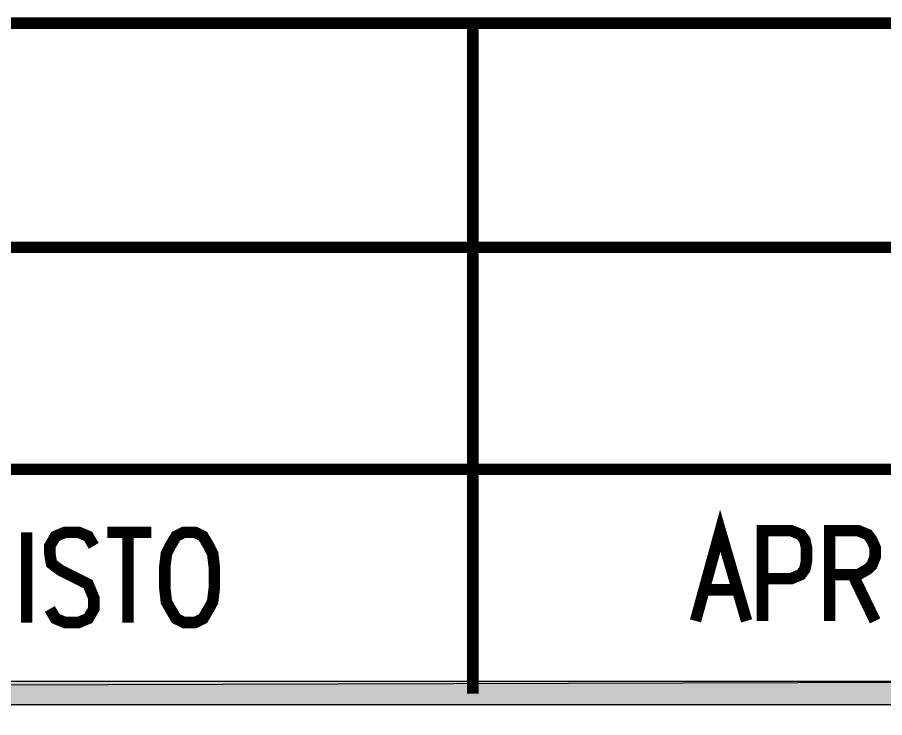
# Model space of a CAD drawing. Header units: millimetres. Extents: x 7 to 427, y 16 to 313.
# Drawn here: x 395.34 to 414.51, y 79.99 to 95.47 of the extents above; entities that cross this region are included whole.
import ezdxf

# ---------------------------------------------------------------- set-up
doc = ezdxf.new("R2010")
doc.units = ezdxf.units.MM
doc.layers.add('H', color=7, linetype='Continuous')
doc.layers.add('P', color=7, linetype='Continuous')

msp = doc.modelspace()

# ---------------------------------------------------------------- hatches: boundary and pattern name
at = {"layer": 'H', "linetype": 'Continuous'}
msp.add_hatch(color=256, dxfattribs=at).paths.add_polyline_path([(242.27, 80.257), (242.27, 80.768), (420.247, 80.768), (420.247, 80.257), (242.27, 80.257)])

# ---------------------------------------------------------------- linework, layer by layer
at = {"layer": 'P', "const_width": 0.254}
for points in [[(242.27, 22.789), (242.27, 95.338), (420.229, 95.338), (420.229, 22.789), (242.27, 22.789)], [(405.412, 80.522), (405.412, 95.338)], [(242.27, 90.382), (420.229, 90.382)], [(242.27, 85.478), (420.229, 85.478)], [(410.333, 82.127), (410.88, 84.12), (411.462, 82.127)], [(395.552, 84.085), (395.552, 82.091)], [(397.034, 83.785), (396.91, 83.996), (396.699, 84.085), (396.399, 84.085), (396.187, 83.996), (396.064, 83.785), (396.064, 83.608), (396.099, 83.397), (396.187, 83.326), (396.311, 83.238), (396.734, 83.026), (396.91, 82.938), (396.946, 82.85), (397.034, 82.638), (397.034, 82.391), (396.91, 82.18), (396.699, 82.091), (396.399, 82.091), (396.187, 82.18), (396.064, 82.391)], [(397.334, 84.085), (398.304, 84.085)], [(397.792, 84.085), (397.792, 82.091)], [(399.027, 84.085), (398.851, 83.996), (398.727, 83.785), (398.639, 83.608), (398.604, 83.326), (398.604, 82.85), (398.639, 82.55), (398.727, 82.391), (398.851, 82.18), (399.027, 82.091), (399.274, 82.091), (399.45, 82.18), (399.574, 82.391), (399.662, 82.55), (399.697, 82.85), (399.697, 83.326), (399.662, 83.608), (399.574, 83.785), (399.45, 83.996), (399.274, 84.085), (399.027, 84.085)], [(411.815, 82.127), (411.815, 84.12), (412.45, 84.12), (412.662, 84.032), (412.75, 83.908), (412.785, 83.749), (412.785, 83.45), (412.75, 83.273), (412.662, 83.15), (412.45, 83.062), (411.815, 83.062)], [(413.297, 82.127), (413.297, 84.12), (413.932, 84.12), (414.143, 84.032), (414.232, 83.908), (414.302, 83.749), (414.302, 83.538), (414.232, 83.361), (414.143, 83.273), (413.932, 83.15), (413.297, 83.15)], [(413.808, 83.15), (414.302, 82.127)], [(410.545, 82.815), (411.268, 82.815)]]:
    msp.add_lwpolyline(points, dxfattribs=at)
at = {"layer": 'P'}
for points in [[(242.27, 80.275), (420.229, 80.786)], [(420.229, 80.786), (242.27, 80.786)], [(242.27, 80.275), (420.229, 80.786)], [(420.229, 80.275), (242.27, 80.275)]]:
    msp.add_lwpolyline(points, dxfattribs=at)

doc.saveas('drawing.dxf')
